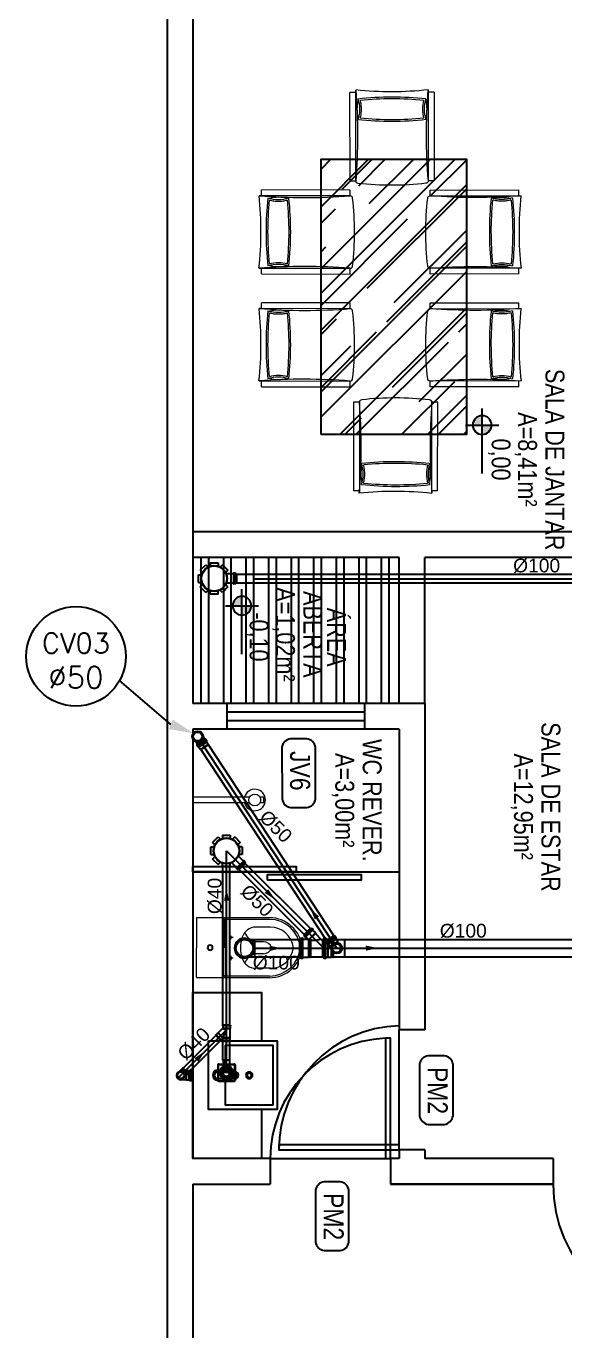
# Model space of a CAD drawing. Header units: millimetres. Extents: x -336 to -33, y -135 to 770.
# Drawn here: x -198.45 to -192.18, y 714.82 to 730.02 of the extents above; entities that cross this region are included whole.
import ezdxf
from ezdxf.enums import TextEntityAlignment as Align

# ---------------------------------------------------------------- set-up
doc = ezdxf.new("R2010")
doc.units = ezdxf.units.MM
doc.header["$LTSCALE"] = 50
doc.header["$MEASUREMENT"] = 0
for name, pattern in [('AXES', [0.54, 0.3, -0.08, 0.08, -0.08]), ('DASHDOT2', [0.5, 0.25, -0.125, 0, -0.125]), ('HIDDEN2', [0.1875, 0.125, -0.0625])]:
    doc.linetypes.add(name, pattern=pattern)
doc.layers.get('0').update_dxf_attribs({"linetype": 'CONTINUOUS'})
for name, color, linetype in [('-HIDRO', 8, 'CONTINUOUS'), ('A-PEN-C', 4, 'CONTINUOUS'), ('DIVERSOS', 1, 'CONTINUOUS'), ('E-txt-g', 3, 'CONTINUOUS'), ('MOB', 251, 'CONTINUOUS'), ('MOVEIS', 7, 'CONTINUOUS'), ('Texto-Tubos', 7, 'CONTINUOUS'), ('TigreCad', 3, 'CONTINUOUS'), ('Tinterno', 9, 'CONTINUOUS'), ('TUBULAÇÃO_ESGOTO', 5, 'CONTINUOUS')]:
    doc.layers.add(name, color=color, linetype=linetype)
for name, color, linetype, lineweight in [('E-Lay-9', 9, 'CONTINUOUS', 9), ('E-Txt-W', 7, 'CONTINUOUS', 20), ('estofado', 7, 'CONTINUOUS', 25)]:
    doc.layers.add(name, color=color, linetype=linetype, lineweight=lineweight)
doc.styles.add('A16-E50', font='arial.ttf', dxfattribs={"height": 0.08})
doc.styles.add('F2', font='swissc.ttf')
doc.styles.add('REG60', font='romans.shx', dxfattribs={"width": 0.8, "height": 0.15})
doc.styles.add('REG80', font='romans.shx', dxfattribs={"width": 0.8, "height": 0.2})
doc.styles.add('ROMANS', font='romans', dxfattribs={"height": 0.1})

# ---------------------------------------------------------------- blocks, each defined once
blk = doc.blocks.new('TXT-AMB75')
at = {"layer": 'E-txt-g', "style": 'REG80', "width": 0.8, "flags": 8}
blk.add_attdef('TXT', text='', height=0.2, dxfattribs=at).set_placement((0.005, 0.296), align=Align.CENTER)
at = {"layer": 'E-Txt-W', "style": 'REG60', "width": 0.8, "flags": 8}
blk.add_attdef('TXT', text='', height=0.15, dxfattribs=at).set_placement((0.005, 0.027), align=Align.CENTER)
blk = doc.blocks.new('vaso-s')
at = {"color": 8}
for start, end in [(0, 180), (180, 0)]:
    blk.add_arc((0.08, 0), 0.0143, start, end, dxfattribs=at)
at = {"layer": 'E-Lay-9', "color": 8}
for p, q in [((0, 0.17), (0, 0)), ((0.4256, 0.175), (0.005, 0.175)), ((0.16, 0.17), (0.16, 0.17)), ((0.16, 0.17), (0.16, 0)), ((0.4256, 0.165), (0.165, 0.165)), ((0.17, 0), (0.17, 0.16)), ((0.4306, 0.12), (0.3459, 0.12)), ((0.2134, 0.06), (0.1891, 0.06)), ((0.2013, 0.0479), (0.2013, 0.0722)), ((0.3406, 0.035), (0.3406, 0)), ((0.3906, 0.035), (0.3406, 0.035)), ((0, -0.17), (0, 0)), ((0.16, -0.17), (0.16, 0)), ((0.17, 0), (0.17, -0.1601)), ((0.2134, -0.06), (0.1891, -0.06)), ((0.2013, -0.0479), (0.2013, -0.0722)), ((0.3406, -0.035), (0.3406, 0)), ((0.3906, -0.035), (0.3406, -0.035)), ((0.4306, -0.12), (0.3459, -0.12)), ((0.4256, -0.175), (0.005, -0.175)), ((0.16, -0.17), (0.16, -0.17)), ((0.4256, -0.165), (0.165, -0.165))]:
    blk.add_line(p, q, dxfattribs=at)
for centre in [(0.2013, 0.06), (0.2013, -0.06)]:
    blk.add_circle(centre, 0.005, dxfattribs=at)
for centre, radius, start, end in [((0.005, 0.17), 0.005, 90, 180), ((0.155, 0.17), 0.005, 0, 90), ((0.165, 0.17), 0.00495, 180, 270), ((0.165, 0.16), 0.00495, 0, 90), ((0.4256, -0.015), 0.19, 4.52806, 90), ((0.4256, -0.015), 0.18, 4.78019, 90), ((0.3459, 0.0375), 0.0825, 90, 163.03545), ((0.3754, 0.1358), 0.1066, 206.93947, 250.96472), ((0.4306, -0.015), 0.135, 6.37937, 90), ((0.518, -0.015), 0.2624, 163.03545, 176.7233), ((0.3906, -0.015), 0.05, 17.4576, 90), ((0.518, 0.015), 0.2624, 183.2767, 196.96455), ((0.3459, -0.0375), 0.0825, 196.96455, 270), ((0.3754, -0.1358), 0.1066, 109.03528, 153.06053), ((0.3906, 0.015), 0.05, 270, 342.5424), ((0.4256, 0.015), 0.19, 270, 355.47194), ((0.4256, 0.015), 0.18, 270, 355.21981), ((0.4306, 0.015), 0.135, 270, 353.62063), ((0.005, -0.17), 0.005, 180, 270), ((0.155, -0.17), 0.005, 270, 0), ((0.165, -0.17), 0.00495, 90, 180), ((0.165, -0.1601), 0.00495, 270, 0)]:
    blk.add_arc(centre, radius, start, end, dxfattribs=at)
blk = doc.blocks.new('Chuveiro')
at = {"layer": 'E-Lay-9', "color": 8}
for p, q in [((-0.0311, 0.0156), (-0.3604, 0.0156)), ((0.0509, 0.0156), (0.0311, 0.0156)), ((0.0509, 0.0156), (0.0509, -0.0156)), ((-0.0311, -0.0156), (-0.3604, -0.0156)), ((0.0509, -0.0156), (0.0311, -0.0156))]:
    blk.add_line(p, q, dxfattribs=at)
blk.add_circle((0, 0), 0.0348, dxfattribs=at)
for centre, radius, start, end in [((0, 0), 0.0624, 194.4775, 165.5225), ((0.0093, 0), 0.0444, 339.42663, 20.57337)]:
    blk.add_arc(centre, radius, start, end, dxfattribs=at)
blk = doc.blocks.new('CUBA QUADRADA-flat-4-flat-1')
at = {"layer": 'MOB'}
blk.add_lwpolyline([(0, -0.2), (0.4, -0.2), (0.4, 0.2), (0, 0.2)], close=True, dxfattribs=at)
blk.add_lwpolyline([(0.1, -0.0255), (0.1, -0.175), (0.375, -0.175), (0.375, 0.175), (0.1, 0.175), (0.1, 0.0255)], dxfattribs=at)
for points in [[(0.155, -0.02), (0.055, -0.03, -1), (0.055, 0.03), (0.155, 0.02, -1)], [(0.155, -0.01), (0.055, -0.02, -1), (0.055, 0.02), (0.155, 0.01, -1)]]:
    blk.add_lwpolyline(points, format="xyb", close=True, dxfattribs=at)
for radius in [0.02, 0.0125]:
    blk.add_circle((0.2375, 0), radius, dxfattribs=at)
blk = doc.blocks.new('Poltrona Star marrom')
at = {"layer": 'estofado', "color": 8, "lineweight": 20, "ltscale": 0.1}
for p, q in [((0, 0), (0, -0.78)), ((-0.05, -0.02), (-0.05, -0.78)), ((-0.05, -0.02), (0, -0.02)), ((0.62, -0.78), (0.62, -0.02)), ((0.62, -0.02), (0.67, -0.02)), ((0.67, -0.78), (0.67, -0.02)), ((-0.05, -0.78), (0, -0.78)), ((0.62, -0.78), (0.67, -0.78))]:
    blk.add_line(p, q, dxfattribs=at)
at = {"layer": 'estofado', "color": 8, "lineweight": 5, "ltscale": 0.1}
blk.add_line((0.62, -0.02), (0.62, 0), dxfattribs=at)
for centre, radius, start, end in [((0.31, 2.832), 2.848, 263.7521, 276.2479), ((0.309, -0.165), 0.296, 165.0121, 194.9879), ((0.31, -2.807), 2.748, 83.9224, 96.0776), ((-0.276, -0.165), 0.308, 343.0375, 16.9625), ((0.896, -0.165), 0.308, 163.0375, 196.9625), ((0.311, -0.165), 0.296, 345.0121, 14.9879), ((0.31, 2.478), 2.748, 263.9224, 276.0776), ((0.02, -0.78), 0.02, 180, 270), ((0.6, -0.78), 0.02, 270, 0), ((0.31, 1.687), 2.504, 263.3498, 276.6502)]:
    blk.add_arc(centre, radius, start, end, dxfattribs=at)
at = {"layer": 'MOVEIS', "color": 8, "lineweight": 5, "ltscale": 0.1}
for points in [[(0.019, -0.075), (0.019, -0.075), (0.019, -0.075)], [(0.601, -0.075), (0.601, -0.075)], [(0.019, -0.255), (0.019, -0.255)], [(0.601, -0.255), (0.601, -0.255)]]:
    blk.add_lwpolyline(points, close=True, dxfattribs=at)
for centre, radius, start, end in [((-4.905, -0.39), 4.92, 355.4539, 4.5461), ((-0.276, -0.165), 0.322, 345.9941, 14.0059), ((5.525, -0.39), 4.92, 175.4539, 184.5461), ((0.31, 2.478), 2.734, 264.2624, 275.7376)]:
    blk.add_arc(centre, radius, start, end, dxfattribs=at)
at = {"layer": 'MOVEIS', "color": 8, "linetype": 'AXES', "lineweight": 5, "ltscale": 0.1}
for centre, radius, start, end in [((0.31, -2.807), 2.734, 84.2624, 95.7376), ((0.896, -0.165), 0.322, 165.9941, 194.0059)]:
    blk.add_arc(centre, radius, start, end, dxfattribs=at)
blk = doc.blocks.new('NIVEL')
at = {"layer": 'DIVERSOS'}
h = blk.add_hatch(color=7, dxfattribs=at)
h.paths.add_polyline_path([(0, 0.137, 0.414214), (-0.137, 0), (0, 0)])
h.paths.add_polyline_path([(0, 0), (0, -0.137, 0.414214), (0.137, 0)])
at = {"layer": 'DIVERSOS', "color": 7}
for p, q in [((0, 0.242), (0, -0.242)), ((0.709, 0), (-0.242, 0))]:
    blk.add_line(p, q, dxfattribs=at)
blk.add_circle((0, 0), 0.137, dxfattribs=at)
blk = doc.blocks.new('j9n50d')
at = {"layer": 'TigreCad'}
for p, q in [((28.5, 25.4), (0, 25.4)), ((30.3, 27.2), (28.5, 25.4)), ((30.3, -27.1), (30.3, 27.2)), ((47.1, 27.2), (30.3, 27.2)), ((47.3, 27.4), (47.1, 27.2)), ((47.1, -27.1), (47.1, 27.2)), ((51.9, 27.4), (47.3, 27.4)), ((53.2, 30.9), (52.9, 28.3)), ((53.4, 30.8), (53.4, -30.8)), ((62.9, 31.8), (54.2, 31.8)), ((62.9, 30.8), (62.9, -30.8)), ((63.9, 31.1), (64.7, 28.1)), ((70, 27.4), (65.6, 27.4)), ((70, 27.4), (70, -27.4)), ((28.5, -25.3), (0, -25.3)), ((30.3, -27.1), (28.5, -25.3)), ((47.1, -27.1), (30.3, -27.1)), ((47.3, -27.4), (47.1, -27.1)), ((51.9, -27.4), (47.3, -27.4)), ((53.2, -30.9), (52.9, -28.3)), ((62.9, -31.8), (54.2, -31.8)), ((63.9, -31.1), (64.7, -28.1)), ((70, -27.4), (65.6, -27.4))]:
    blk.add_line(p, q, dxfattribs=at)
for centre, radius, start, end in [((0, 0), 25.4, 90, 270), ((51.9, 28.4), 1, 270, 355), ((54.2, 30.8), 1, 90, 175), ((62.9, 30.8), 1, 15, 90), ((65.6, 28.4), 1, 195, 270), ((51.9, -28.4), 1, 5, 90), ((54.2, -30.8), 1, 185, 270), ((62.9, -30.8), 1, 270, 345), ((65.6, -28.4), 1, 90, 165)]:
    blk.add_arc(centre, radius, start, end, dxfattribs=at)
at = {"layer": 'Tinterno'}
for p, q in [((28.5, -25.3), (28.5, 25.4)), ((47.3, -27.4), (47.3, 27.4)), ((52.9, 27.4), (52.9, -27.4)), ((64.9, 27.4), (64.9, -27.4))]:
    blk.add_line(p, q, dxfattribs=at)
blk = doc.blocks.new('j9n40s')
at = {"layer": 'TigreCad'}
for p, q in [((9.8, 20.6), (17.8, 20.6)), ((19, 21.8), (17.8, 20.6)), ((17.8, 20.6), (17.8, 14.3)), ((19, 12.6), (19, 21.8)), ((34, 21.8), (19, 21.8)), ((35, 22.8), (34, 21.8)), ((39, 22.8), (35, 22.8)), ((35, 22.8), (35, -22.8)), ((39, 22.8), (39, -22.8)), ((9.8, -20.6), (17.8, -20.6)), ((17.8, -20.6), (17.8, -14.3)), ((19, -21.8), (17.8, -20.6)), ((19, -12.6), (19, -21.8)), ((34, -21.8), (19, -21.8)), ((35, -22.8), (34, -21.8)), ((39, -22.8), (35, -22.8))]:
    blk.add_line(p, q, dxfattribs=at)
for radius in [22.8, 20]:
    blk.add_circle((0, 0), radius, dxfattribs=at)
at = {"layer": 'Tinterno'}
blk.add_line((34, 21.8), (34, -21.8), dxfattribs=at)
blk.add_circle((0, 0), 18.8, dxfattribs=at)
blk = doc.blocks.new('27289207s')
at = {"linetype": 'Continuous'}
for p, q in [((-49.9, -44.9), (-49.9, 44.9)), ((-47.4, -43.9), (-47.4, 43.9)), ((44.9, 49.9), (-44.9, 49.9)), ((43.9, 47.4), (-43.9, 47.4)), ((-20, 1.2), (-39.9, 3.3)), ((-19.8, 2.9), (-39.7, 5)), ((-19.3, 5.4), (-38.3, 11.5)), ((-18.7, 7), (-37.8, 13.2)), ((-17.7, 9.3), (-35.1, 19.3)), ((-16.9, 10.7), (-34.2, 20.7)), ((-15.4, 12.7), (-30.3, 26.1)), ((-14.3, 14), (-29.2, 27.4)), ((-12.4, 15.7), (-24.2, 31.9)), ((-11.1, 16.7), (-22.8, 32.9)), ((-8.9, 17.9), (-17, 36.2)), ((-7.4, 18.6), (-15.5, 36.9)), ((-5, 19.4), (-9.1, 38.9)), ((-3.3, 19.7), (-7.5, 39.3)), ((-0.9, 20), (-0.9, 40)), ((0.8, 20), (0.8, 40)), ((3.3, 19.7), (7.5, 39.3)), ((5, 19.4), (9.1, 38.9)), ((7.4, 18.6), (15.5, 36.9)), ((8.9, 17.9), (17, 36.2)), ((11.1, 16.7), (22.8, 32.9)), ((12.4, 15.7), (24.2, 31.9)), ((14.3, 14), (29.2, 27.4)), ((15.4, 12.7), (30.3, 26.1)), ((16.9, 10.7), (34.2, 20.7)), ((17.7, 9.3), (35.1, 19.3)), ((18.7, 7), (37.8, 13.2)), ((19.3, 5.4), (38.3, 11.5)), ((19.8, 2.9), (39.7, 5)), ((20, 1.2), (39.9, 3.3)), ((47.4, -43.9), (47.4, 43.9)), ((49.9, -44.9), (49.9, 44.9)), ((44.9, -49.9), (-44.9, -49.9)), ((43.9, -47.4), (-43.9, -47.4)), ((-20, -1.2), (-39.9, -3.3)), ((-19.8, -2.9), (-39.7, -5)), ((-19.3, -5.4), (-38.3, -11.5)), ((-18.7, -7), (-37.8, -13.2)), ((-17.7, -9.3), (-35.1, -19.3)), ((-16.9, -10.7), (-34.2, -20.7)), ((-15.4, -12.7), (-30.3, -26.1)), ((-14.3, -14), (-29.2, -27.4)), ((-12.4, -15.7), (-24.2, -31.9)), ((-11.1, -16.7), (-22.8, -32.9)), ((-18.7, -59.9), (-19, -49.9)), ((-18.7, -60.4), (-18.7, -59.9)), ((-18.5, -70.9), (-18.7, -60.4)), ((-8.9, -17.9), (-17, -36.2)), ((-17, -72.4), (-16.5, -72.4)), ((-16.5, -72.4), (17, -72.4)), ((-7.4, -18.6), (-15.5, -36.9)), ((-5, -19.4), (-9.1, -38.9)), ((-3.3, -19.7), (-7.5, -39.3)), ((-0.9, -20), (-0.9, -40)), ((0.8, -20), (0.8, -40)), ((3.3, -19.7), (7.5, -39.3)), ((5, -19.4), (9.1, -38.9)), ((7.4, -18.6), (15.5, -36.9)), ((8.9, -17.9), (17, -36.2)), ((11.1, -16.7), (22.8, -32.9)), ((12.4, -15.7), (24.2, -31.9)), ((14.3, -14), (29.2, -27.4)), ((15.4, -12.7), (30.3, -26.1)), ((16.9, -10.7), (34.2, -20.7)), ((17.7, -9.3), (35.1, -19.3)), ((18.5, -70.9), (18.7, -59.9)), ((18.7, -7), (37.8, -13.2)), ((18.7, -59.9), (19, -49.9)), ((19.3, -5.4), (38.3, -11.5)), ((19.8, -2.9), (39.7, -5)), ((20, -1.2), (39.9, -3.3))]:
    blk.add_line(p, q, dxfattribs=at)
for centre, radius, start, end in [((-44.9, 44.9), 5, 90, 180), ((-43.9, 43.9), 3.5, 90, 180), ((0, 0), 40, 175.21763, 184.78237), ((0, 0), 40, 163.21763, 172.78238), ((0, 0), 39, 175.24885, 184.75115), ((0, 0), 39, 163.24889, 172.75118), ((0, 0), 40, 151.21766, 160.7824), ((0, 0), 39, 151.24887, 160.75116), ((0, 0), 40, 139.21756, 148.78231), ((0, 0), 39, 139.24886, 148.75116), ((0, 0), 40, 127.21764, 136.78239), ((0, 0), 39, 127.24895, 136.75125), ((0, 0), 40, 115.21763, 124.78237), ((0, 0), 39, 115.24887, 124.75116), ((0, 0), 21, 176.31975, 183.68025), ((0, 0), 21, 164.31978, 171.68029), ((0, 0), 20, 176.4358, 183.5642), ((0, 0), 20, 164.43575, 171.56414), ((0, 0), 21, 152.31969, 159.68019), ((0, 0), 20, 152.43584, 159.56423), ((0, 0), 21, 140.31989, 147.68039), ((0, 0), 20, 140.43579, 147.56418), ((0, 0), 40, 103.21763, 112.78237), ((0, 0), 39, 103.24891, 112.7512), ((0, 0), 21, 128.31968, 135.68018), ((0, 0), 20, 128.43579, 135.56418), ((0, 0), 21, 116.31973, 123.68023), ((0, 0), 20, 116.4359, 123.56429), ((0, 0), 21, 104.31966, 111.68016), ((0, 0), 40, 91.21759, 100.78234), ((0, 0), 20, 104.43591, 111.5643), ((0, 0), 39, 91.24879, 100.75109), ((0, 0), 21, 92.31977, 99.68027), ((0, 0), 20, 92.43585, 99.56424), ((0, 0), 40, 79.21765, 88.7824), ((0, 0), 39, 79.2489, 88.7512), ((0, 0), 21, 80.31973, 87.68023), ((0, 0), 20, 80.43576, 87.56415), ((0, 0), 20, 68.4357, 75.56409), ((0, 0), 21, 68.31977, 75.68027), ((0, 0), 39, 67.24882, 76.75112), ((0, 0), 20, 56.43583, 63.56422), ((0, 0), 40, 67.21765, 76.7824), ((0, 0), 21, 56.31988, 63.68038), ((0, 0), 20, 44.43566, 51.56405), ((0, 0), 21, 44.31982, 51.68032), ((0, 0), 20, 32.43582, 39.56421), ((0, 0), 21, 32.31978, 39.68028), ((0, 0), 39, 55.24884, 64.75113), ((0, 0), 40, 55.21763, 64.78237), ((0, 0), 20, 20.43577, 27.56416), ((0, 0), 21, 20.31961, 27.68012), ((0, 0), 20, 8.43586, 15.56425), ((0, 0), 20, 356.4358, 3.5642), ((0, 0), 21, 8.31971, 15.68022), ((0, 0), 21, 356.31975, 3.68025), ((0, 0), 39, 43.24881, 52.75111), ((0, 0), 40, 43.21767, 52.78242), ((0, 0), 39, 31.24891, 40.75121), ((0, 0), 40, 31.21762, 40.78237), ((0, 0), 39, 19.24884, 28.75113), ((0, 0), 40, 19.2176, 28.78234), ((0, 0), 39, 7.24882, 16.75111), ((0, 0), 40, 7.21762, 16.78237), ((0, 0), 39, 355.24885, 4.75115), ((0, 0), 40, 355.21763, 4.78237), ((43.9, 43.9), 3.5, 0, 90), ((44.9, 44.9), 5, 0, 90), ((-44.9, -44.9), 5, 180, 270), ((-43.9, -43.9), 3.5, 180, 270), ((0, 0), 40, 187.21764, 196.78239), ((0, 0), 39, 187.24882, 196.75111), ((0, 0), 40, 199.21761, 208.78236), ((0, 0), 39, 199.24884, 208.75113), ((0, 0), 40, 211.21768, 220.78243), ((0, 0), 39, 211.24883, 220.75112), ((0, 0), 40, 223.21761, 232.78235), ((0, 0), 39, 223.2488, 232.75109), ((0, 0), 40, 235.21762, 244.78237), ((0, 0), 39, 235.24885, 244.75115), ((0, 0), 21, 188.31976, 195.68026), ((0, 0), 20, 188.43586, 195.56425), ((0, 0), 21, 200.31981, 207.68031), ((0, 0), 20, 200.43577, 207.56416), ((-17, -70.9), 1.5, 180.91669, 270.00004), ((0, 0), 21, 212.31961, 219.68011), ((0, 0), 20, 212.43582, 219.56421), ((0, 0), 40, 247.21762, 256.78237), ((0, 0), 39, 247.24885, 256.75114), ((0, 0), 21, 224.31965, 231.68015), ((0, 0), 20, 224.43587, 231.56426), ((0, 0), 21, 236.31968, 243.68018), ((0, 0), 20, 236.43577, 243.56416), ((0, 0), 21, 248.3198, 255.6803), ((0, 0), 40, 259.21763, 268.78238), ((0, 0), 20, 248.43583, 255.56422), ((0, 0), 39, 259.24886, 268.75115), ((0, 0), 21, 260.31973, 267.68023), ((0, 0), 20, 260.4358, 267.5642), ((0, 0), 20, 272.4358, 279.5642), ((0, 0), 21, 272.31977, 279.68027), ((0, 0), 39, 271.24886, 280.75115), ((0, 0), 40, 271.21763, 280.78238), ((0, 0), 20, 284.43578, 291.56417), ((0, 0), 21, 284.31977, 291.68027), ((0, 0), 20, 296.43572, 303.56411), ((0, 0), 39, 283.24883, 292.75113), ((0, 0), 40, 283.21761, 292.78235), ((0, 0), 21, 296.31971, 303.68021), ((0, 0), 20, 308.4359, 315.56429), ((0, 0), 21, 308.31985, 315.68035), ((0, 0), 20, 320.43579, 327.56418), ((0, 0), 21, 320.31972, 327.68022), ((0, 0), 39, 295.24885, 304.75115), ((0, 0), 40, 295.21763, 304.78238), ((17, -70.9), 1.5, 270.00015, 359.0835), ((0, 0), 20, 332.43584, 339.56423), ((0, 0), 21, 332.31988, 339.68039), ((0, 0), 20, 344.43575, 351.56414), ((0, 0), 21, 344.31974, 351.68024), ((0, 0), 39, 307.24885, 316.75114), ((0, 0), 40, 307.21759, 316.78234), ((0, 0), 39, 319.2488, 328.7511), ((0, 0), 40, 319.21764, 328.78239), ((0, 0), 39, 331.24887, 340.75116), ((0, 0), 40, 331.21764, 340.78239), ((0, 0), 39, 343.24889, 352.75118), ((0, 0), 40, 343.21761, 352.78236), ((43.9, -43.9), 3.5, 270, 360), ((44.9, -44.9), 5, 270, 360)]:
    blk.add_arc(centre, radius, start, end, dxfattribs=at)
blk = doc.blocks.new('27710409p')
at = {"layer": 'TigreCad'}
for p, q in [((-27.1, 22.8), (-27.1, -22.8)), ((-27.1, 22.8), (-23.1, 22.8)), ((-23.1, 22.8), (-23.1, -22.8)), ((-23.1, 22.8), (-22.1, 21.8)), ((-22.1, 21.8), (-7.1, 21.8)), ((-7.1, 21.8), (-7.1, -20.7)), ((-7.1, 21.8), (-5.9, 20.6)), ((-5.9, 20.6), (47.2, 20.6)), ((48.4, 21.8), (47.2, 20.6)), ((48.4, 21.8), (48.4, -20)), ((63.4, 21.8), (48.4, 21.8)), ((64.4, 22.8), (63.4, 21.8)), ((64.4, 22.8), (64.4, -22.8)), ((68.4, 22.8), (64.4, 22.8)), ((68.4, 22.8), (68.4, -22.8)), ((-27.1, -22.8), (-23.1, -22.8)), ((-23.1, -22.8), (-22.1, -21.8)), ((-22.1, -21.8), (-8.2, -21.8)), ((-7.5, -21.9), (0, 0)), ((18.8, -47.9), (-6.7, -22.4)), ((54.1, -22.4), (0, 0)), ((18.8, -49.6), (48.4, -20)), ((18.8, -49.6), (18.8, -47.9)), ((29.4, -60.2), (18.8, -49.6)), ((29.4, -61.7), (61.7, -29.4)), ((29.4, -61.7), (29.4, -60.2)), ((32.2, -64.5), (29.4, -61.7)), ((32.2, -64.5), (64.5, -32.2)), ((60.2, -29.4), (54.3, -23.5)), ((63.4, -21.8), (55, -21.8)), ((61.7, -29.4), (60.2, -29.4)), ((64.5, -32.2), (61.7, -29.4)), ((64.4, -22.8), (63.4, -21.8)), ((68.4, -22.8), (64.4, -22.8))]:
    blk.add_line(p, q, dxfattribs=at)
for centre, radius, start, end in [((-8.2, -23.8), 2, 45, 90), ((55, -22.8), 1, 90, 225)]:
    blk.add_arc(centre, radius, start, end, dxfattribs=at)
at = {"layer": 'Tinterno'}
for p, q in [((-22.1, 21.8), (-22.1, -21.8)), ((-5.9, 20.6), (-5.9, -17.2)), ((47.2, 20.6), (47.2, -19.5)), ((63.4, 21.8), (63.4, -21.8)), ((18.8, -47.9), (47.2, -19.5)), ((29.4, -60.2), (60.2, -29.4))]:
    blk.add_line(p, q, dxfattribs=at)
blk = doc.blocks.new('27150012p')
at = {"layer": 'TigreCad'}
for p, q in [((-80.6, 48.8), (-48.8, 80.6)), ((-48.8, 80.6), (-35.1, 66.9)), ((-22.5, 91.5), (-22.5, 72.1)), ((-22.5, 91.5), (22.5, 91.5)), ((22.5, 91.5), (22.5, 72.1)), ((48.8, 80.6), (35.1, 66.9)), ((48.8, 80.6), (80.6, 48.8)), ((-91.5, -22.5), (-91.5, 22.5)), ((-91.5, 22.5), (-72.1, 22.5)), ((-80.6, 48.8), (-66.9, 35.1)), ((80.6, 48.8), (66.9, 35.1)), ((111.4, 27.4), (70.4, 27.4)), ((112.7, 30.9), (112.4, 28.3)), ((122.4, 31.8), (113.7, 31.8)), ((113.7, 30.8), (113.7, -30.8)), ((122.4, 30.8), (122.4, -30.8)), ((123.4, 31.1), (124.2, 28.1)), ((129.5, 27.4), (125.1, 27.4)), ((129.5, 27.4), (129.5, -27.4)), ((-91.5, -22.5), (-72.1, -22.5)), ((-80.6, -48.8), (-66.9, -35.1)), ((-48.8, -80.6), (-80.6, -48.8)), ((-48.8, -80.6), (-35.1, -66.9)), ((-22.5, -91.5), (-22.5, -72.1)), ((22.5, -91.5), (22.5, -72.1)), ((48.8, -80.6), (35.1, -66.9)), ((80.6, -48.8), (48.8, -80.6)), ((80.6, -48.8), (66.9, -35.1)), ((111.4, -27.4), (70.4, -27.4)), ((112.7, -30.9), (112.4, -28.3)), ((122.4, -31.8), (113.7, -31.8)), ((123.4, -31.1), (124.2, -28.1)), ((129.5, -27.4), (125.1, -27.4)), ((22.5, -91.5), (-22.5, -91.5))]:
    blk.add_line(p, q, dxfattribs=at)
blk.add_circle((0, 0), 75.5, dxfattribs=at)
for centre, start, end in [((111.4, 28.4), 270, 355), ((113.7, 30.8), 90, 175), ((122.4, 30.8), 15, 90), ((125.1, 28.4), 195, 270), ((111.4, -28.4), 5, 90), ((113.7, -30.8), 185, 270), ((122.4, -30.8), 270, 345), ((125.1, -28.4), 90, 165)]:
    blk.add_arc(centre, 1, start, end, dxfattribs=at)
at = {"layer": 'Tinterno'}
for p, q in [((112.4, 27.4), (112.4, -27.4)), ((124.4, 27.4), (124.4, -27.4))]:
    blk.add_line(p, q, dxfattribs=at)
blk.add_circle((0, 0), 73.5, dxfattribs=at)
blk = doc.blocks.new('j9n100s')
at = {"layer": 'TigreCad'}
for p, q in [((27.3, 50.8), (60, 50.8)), ((27.3, -50.8), (60, -50.8))]:
    blk.add_line(p, q, dxfattribs=at)
blk.add_circle((0, 0), 53.2, dxfattribs=at)
for start, end in [(61.78498, 298.21502), (298.21502, 61.78498)]:
    blk.add_arc((0, 0), 57.7, start, end, dxfattribs=at)
at = {"layer": 'Tinterno'}
blk.add_line((60, -50.8), (60, 50.8), dxfattribs=at)
blk.add_circle((0, 0), 51, dxfattribs=at)
blk = doc.blocks.new('26277469p')
at = {"layer": 'TigreCad'}
for p, q in [((78, 50.8), (6, 50.8)), ((78, 50.8), (78.1, 52.3)), ((78, -46.9), (78, 50.8)), ((78.1, -46.9), (78.1, 52.3)), ((81.1, 52.3), (78.1, 52.3)), ((81.1, -47.9), (81.1, 52.3)), ((81.2, 50.8), (81.1, 52.3)), ((81.2, -48), (81.2, 50.8)), ((87.4, 50.8), (81.2, 50.8)), ((89.8, 53.2), (87.4, 50.8)), ((89.8, -51.8), (89.8, 53.2)), ((121.7, 53.2), (89.8, 53.2)), ((122.9, 56.7), (122.7, 54.2)), ((133.3, 57.6), (123.9, 57.6)), ((123.9, 56.6), (123.9, -56.7)), ((133.3, 56.6), (133.3, -56.7)), ((134.3, 56.9), (135.1, 54)), ((140.5, 53.2), (136.1, 53.2)), ((140.5, 53.2), (140.5, -53.3)), ((14.9, -50.8), (6, -50.8)), ((49.6, -85.4), (14.9, -50.8)), ((49.6, -88.3), (87.3, -50.5)), ((106.9, -63.4), (63.4, -106.9)), ((113.6, -70.1), (70.1, -113.6)), ((103.4, -64.8), (93.6, -55)), ((121.7, -53.3), (94.3, -53.3)), ((106.8, -63.1), (104.8, -64.8)), ((114.4, -69.4), (108.2, -63.2)), ((114.5, -70.6), (113, -73.3)), ((116.2, -77.5), (113.1, -74.5)), ((122.9, -56.7), (122.7, -54.2)), ((133.3, -57.7), (123.9, -57.7)), ((134.3, -56.9), (135.1, -54)), ((140.5, -53.3), (136.1, -53.3)), ((49.6, -88.3), (49.6, -85.4)), ((64.8, -103.4), (49.6, -88.3)), ((63.1, -106.8), (64.8, -104.8)), ((69.4, -114.4), (63.2, -108.2)), ((70.6, -114.5), (73.3, -113)), ((77.5, -116.2), (74.5, -113.1)), ((116.2, -77.5), (77.5, -116.2))]:
    blk.add_line(p, q, dxfattribs=at)
blk.add_lwpolyline([(15.8, -51.2, -0.013476), (38.9, -47.1, -0.106485), (67.2, -44.2, -0.09207), (93.5, -53.8, -0.112954)], format="xyb", dxfattribs=at)
for centre, start, end in [((121.7, 54.2), 270, 355), ((123.9, 56.6), 90, 175), ((133.3, 56.6), 15, 90), ((136.1, 54.2), 195, 270), ((14.9, -51.8), 34.26819, 90), ((94.3, -54.3), 90, 225), ((104.1, -64.1), 225, 310), ((107.4, -63.9), 45, 130), ((113.8, -73.8), 150, 225), ((113.6, -70.1), 330, 45), ((121.7, -54.3), 5, 90), ((123.9, -56.7), 185, 270), ((133.3, -56.7), 270, 345), ((136.1, -54.3), 90, 165), ((63.9, -107.4), 140, 225), ((64.1, -104.1), 320, 45), ((70.1, -113.6), 225, 300), ((73.8, -113.8), 45, 120)]:
    blk.add_arc(centre, 1, start, end, dxfattribs=at)
at = {"layer": 'Tinterno'}
for p, q in [((6, 50.8), (6, -50.8)), ((87.4, -50.6), (87.4, 50.8)), ((122.6, 53.2), (122.6, -53.3)), ((135.3, 53.2), (135.3, -53.3)), ((85.3, -49.6), (49.6, -85.4)), ((104.1, -65.4), (65.4, -104.1)), ((112.6, -73.9), (73.9, -112.6))]:
    blk.add_line(p, q, dxfattribs=at)
blk = doc.blocks.new('trn1050s')
at = {"layer": 'TigreCad'}
for p, q in [((-80.4, -53.3), (-80.4, 53.3)), ((-80.4, 53.3), (-76, 53.3)), ((-74.2, 56.9), (-75, 54)), ((-73.2, 57.7), (-63.8, 57.7)), ((-73.2, -56.6), (-73.2, 56.7)), ((-63.8, -56.6), (-63.8, 56.7)), ((-62.8, 56.7), (-62.6, 54.2)), ((-61.6, 53.3), (-49.5, 53.3)), ((-49.5, -53.3), (-49.5, 53.3)), ((-49.5, 53.3), (-49.2, 53)), ((-49.2, 53), (-29.5, 53)), ((-29.5, 53), (-29.5, 11.9)), ((-29.5, 53), (-27.3, 50.8)), ((-27.3, 50.8), (-21.1, 50.8)), ((-21.1, 50.8), (-21, 52.3)), ((-21, 52.3), (-21, 23.9)), ((-21, 52.3), (-18, 52.3)), ((-18, 52.3), (-18, 26.2)), ((-17.9, 50.8), (-18, 52.3)), ((-17.9, 50.8), (47.6, 50.8)), ((-80.4, -53.3), (-76, -53.3)), ((-74.2, -56.9), (-75, -54)), ((-73.2, -57.6), (-63.8, -57.6)), ((-62.8, -56.7), (-62.6, -54.2)), ((-61.6, -53.3), (-49.5, -53.3)), ((-49.5, -53.3), (-49.2, -53)), ((-49.2, -53), (-29.5, -53)), ((-29.5, -53), (-29.5, -11.9)), ((-29.5, -53), (-27.3, -50.8)), ((-27.3, -50.8), (-21.1, -50.8)), ((-21.1, -50.8), (-21, -52.3)), ((-21, -52.3), (-21, -23.9)), ((-21, -52.3), (-18, -52.3)), ((-18, -52.3), (-18, -26.2)), ((-17.9, -50.8), (-18, -52.3)), ((-17.9, -50.8), (47.6, -50.8))]:
    blk.add_line(p, q, dxfattribs=at)
for radius in [31.8, 25.6]:
    blk.add_circle((0, 0), radius, dxfattribs=at)
for centre, start, end in [((-76, 54.2), 270, 345), ((-73.2, 56.7), 90, 165), ((-63.8, 56.7), 5, 90), ((-61.6, 54.2), 185, 270), ((-76, -54.2), 15, 90), ((-73.2, -56.6), 195, 270), ((-63.8, -56.6), 270, 355), ((-61.6, -54.2), 90, 175)]:
    blk.add_arc(centre, 1, start, end, dxfattribs=at)
at = {"layer": 'Tinterno'}
for p, q in [((-75.2, -53.3), (-75.2, 53.3)), ((-62.5, -53.3), (-62.5, 53.3)), ((-49.2, -53), (-49.2, 53)), ((-27.3, 50.8), (-27.3, 16.3)), ((-21.1, 50.8), (-21.1, 23.8)), ((-17.9, 50.8), (-17.9, 26.3)), ((47.6, -50.8), (47.6, 50.8)), ((-27.3, -50.8), (-27.3, -16.3)), ((-21.1, -50.8), (-21.1, -23.8)), ((-17.9, -50.8), (-17.9, -26.3))]:
    blk.add_line(p, q, dxfattribs=at)
blk.add_circle((0, 0), 27.3, dxfattribs=at)
blk = doc.blocks.new('j9n50s')
at = {"layer": 'TigreCad'}
for p, q in [((19.2, 25.4), (30.3, 25.4)), ((19.2, -25.4), (30.3, -25.4))]:
    blk.add_line(p, q, dxfattribs=at)
for radius in [31.8, 27.4]:
    blk.add_circle((0, 0), radius, dxfattribs=at)
at = {"layer": 'Tinterno'}
for p, q in [((30.3, 25.4), (30.3, 9.7)), ((30.3, -9.7), (30.3, -25.4))]:
    blk.add_line(p, q, dxfattribs=at)
blk.add_circle((0, 0), 25.6, dxfattribs=at)
blk = doc.blocks.new('11030602p')
at = {"layer": 'TigreCad'}
for p, q in [((0, 27.3), (4.4, 27.3)), ((0, -27.3), (0, 27.3)), ((6.1, 31.1), (5.3, 28.1)), ((7.1, 31.8), (15.8, 31.8)), ((7.1, -30.8), (7.1, 30.8)), ((15.8, -30.8), (15.8, 30.8)), ((16.8, 30.9), (17.1, 28.3)), ((18.1, 27.3), (22.7, 27.3)), ((22.7, 27.3), (23, 27.1)), ((39.7, 27.1), (23, 27.1)), ((39.7, 27.1), (41.5, 25.3)), ((41.5, -25.4), (41.5, 25.3)), ((0, -27.3), (4.4, -27.3)), ((6.1, -31.1), (5.3, -28.1)), ((7.1, -31.8), (15.8, -31.8)), ((16.8, -30.9), (17.1, -28.3)), ((18.1, -27.3), (22.7, -27.3)), ((22.7, -27.3), (23, -27.1)), ((39.7, -27.1), (23, -27.1)), ((39.7, -27.1), (41.5, -25.4))]:
    blk.add_line(p, q, dxfattribs=at)
for centre, start, end in [((4.4, 28.4), 270, 345), ((7.1, 30.8), 90, 165), ((15.8, 30.8), 5, 90), ((18.1, 28.4), 185, 270), ((4.4, -28.3), 15, 90), ((7.1, -30.8), 195, 270), ((15.8, -30.8), 270, 355), ((18.1, -28.3), 90, 175)]:
    blk.add_arc(centre, 1, start, end, dxfattribs=at)
at = {"layer": 'Tinterno'}
for p, q in [((5.1, -27.3), (5.1, 27.3)), ((17.1, -27.3), (17.1, 27.3)), ((22.7, 27.3), (22.7, -27.3)), ((23, -27.1), (23, 27.1)), ((39.7, 27.1), (39.7, -27.1))]:
    blk.add_line(p, q, dxfattribs=at)

msp = doc.modelspace()

# ---------------------------------------------------------------- hatches: boundary and pattern name
at = {"layer": '-HIDRO', "linetype": 'Continuous'}
h = msp.add_hatch(dxfattribs=at)
h.set_pattern_fill('AR-RROOF', color=256, scale=0.02, angle=225, style=0)
h.set_pattern_definition([(225, (9631.7988, 2499.08493), (-0.431052294, -1.149472783), [7.62, -1.016, 2.54, -0.508]), (225, (9631.50065, 2498.4276), (0.83695987, -0.11853938), [1.524, -0.16764, 3.048, -0.381]), (225, (9631.92452, 2498.6), (-1.627222409, -2.108564137), [4.064, -0.7112, 2.032, -0.508])])
h.paths.add_polyline_path([(-195.018, 725.271), (-193.318, 725.271), (-193.318, 728.471), (-195.018, 728.471)])
at = {"layer": '-HIDRO', "linetype": 'HIDDEN2'}
h = msp.add_hatch(dxfattribs=at)
h.set_pattern_fill('ANSI32', color=256, scale=0.7, angle=45, style=0)
h.set_pattern_definition([(90, (-1580.30926, 383.4332), (-0.2625, 1e-16), []), (90, (-1580.22176, 383.5207), (-0.2625, 1e-16), [])])
h.paths.add_polyline_path([(-194.105, 722.133), (-194.105, 723.833), (-196.505, 723.833), (-196.505, 722.133)])
h.paths.add_polyline_path([(-195.274, 723.462), (-195.274, 722.416), (-194.944, 722.416), (-194.944, 723.462)], flags=24)
h.paths.add_polyline_path([(-195.646, 723.619), (-195.646, 722.257), (-195.25, 722.257), (-195.25, 723.619)], flags=24)
h.paths.add_polyline_path([(-195.013, 723.294), (-195.013, 722.518), (-194.593, 722.518), (-194.593, 723.294)], flags=24)
h.paths.add_polyline_path([(-195.952, 723.26), (-195.952, 722.524), (-195.558, 722.524), (-195.558, 723.26)], flags=24)

# ---------------------------------------------------------------- linework, layer by layer
at = {"layer": '-HIDRO', "linetype": 'Continuous'}
for p, q in [((-196.805, 753.553), (-196.805, 703.553)), ((-196.505, 740.451), (-196.505, 722.133)), ((-194.105, 723.833), (-196.505, 723.833)), ((-194.105, 722.133), (-194.105, 723.833)), ((-193.805, 722.133), (-196.505, 722.133)), ((-193.805, 722.133), (-193.805, 718.333)), ((-196.505, 721.833), (-196.505, 716.833)), ((-194.105, 721.833), (-196.505, 721.833)), ((-194.105, 721.833), (-194.105, 718.333)), ((-193.805, 718.333), (-194.105, 718.333)), ((-193.805, 718.333), (-194.105, 718.333)), ((-194.105, 716.933), (-194.105, 718.333)), ((-194.105, 716.933), (-194.105, 716.833)), ((-193.805, 716.933), (-194.105, 716.933)), ((-193.805, 716.933), (-193.805, 716.833)), ((-195.605, 716.833), (-196.505, 716.833)), ((-195.605, 716.833), (-195.605, 716.533)), ((-195.605, 716.833), (-194.205, 716.833)), ((-194.105, 716.833), (-194.205, 716.833)), ((-194.105, 716.833), (-194.205, 716.833)), ((-194.205, 716.833), (-194.205, 716.533)), ((-192.313, 716.833), (-193.805, 716.833)), ((-192.313, 716.833), (-193.805, 716.833)), ((-192.313, 716.833), (-192.313, 716.533)), ((-196.505, 716.533), (-195.605, 716.533)), ((-196.505, 716.533), (-196.505, 710.133)), ((-194.205, 716.533), (-192.313, 716.533)), ((-192.313, 716.533), (-194.205, 716.533))]:
    msp.add_line(p, q, dxfattribs=at)
at = {"layer": '-HIDRO', "linetype": 'DASHDOT2'}
for p, q in [((-191.405, 724.133), (-196.505, 724.133)), ((-191.405, 723.833), (-193.805, 723.833)), ((-193.805, 722.133), (-193.805, 723.833))]:
    msp.add_line(p, q, dxfattribs=at)
at = {"layer": '-HIDRO', "linetype": 'HIDDEN2'}
for p, q in [((-196.105, 721.833), (-196.105, 722.133)), ((-194.505, 722.033), (-196.105, 722.033)), ((-194.505, 721.833), (-194.505, 722.133)), ((-194.505, 721.933), (-196.105, 721.933))]:
    msp.add_line(p, q, dxfattribs=at)
at = {"layer": '-HIDRO'}
msp.add_line((-196.505, 720.173), (-194.105, 720.173), dxfattribs=at)
for points in [[(-195.018, 725.271), (-193.318, 725.271), (-193.318, 728.471), (-195.018, 728.471)], [(-196.505, 720.173), (-196.505, 720.235), (-195.305, 720.235), (-195.305, 720.173)], [(-195.639, 720.075), (-195.639, 720.14), (-194.548, 720.14), (-194.548, 720.075)], [(-194.205, 716.833), (-194.205, 718.233), (-194.265, 718.233), (-194.265, 716.833)], [(-194.105, 716.933), (-194.105, 716.993), (-195.505, 716.993), (-195.505, 716.933)]]:
    msp.add_lwpolyline(points, close=True, dxfattribs=at)
at = {"layer": '-HIDRO', "linetype": 'Continuous'}
for points in [[(-195.179, 720.921, 0.331371), (-195.079, 721.021), (-195.079, 721.622, 0.332506), (-195.179, 721.722), (-195.368, 721.722, 0.330378), (-195.469, 721.622), (-195.468, 721.021, 0.331371), (-195.368, 720.921)], [(-193.578, 717.23, 0.331371), (-193.478, 717.33), (-193.478, 717.93, 0.332506), (-193.578, 718.03), (-193.767, 718.03, 0.330378), (-193.868, 717.93), (-193.867, 717.33, 0.331371), (-193.767, 717.23)], [(-194.789, 715.76, 0.331371), (-194.689, 715.86), (-194.689, 716.461, 0.332506), (-194.789, 716.561), (-194.978, 716.561, 0.330378), (-195.079, 716.461), (-195.078, 715.86, 0.331371), (-194.978, 715.76)]]:
    msp.add_lwpolyline(points, format="xyb", close=True, dxfattribs=at)
at = {"layer": '-HIDRO'}
msp.add_lwpolyline([(-195.705, 717.403), (-195.705, 716.833), (-196.505, 716.833), (-196.505, 718.768), (-195.705, 718.768), (-195.705, 718.203)], dxfattribs=at)
at = {"layer": '-HIDRO', "linetype": 'HIDDEN2'}
for centre, radius, start, end in [((-194.059, 716.933), 1.447, 91.8577, 180), ((-194.204, 716.833), 1.401, 92.5089, 180), ((-190.713, 716.533), 1.6, 180, 270)]:
    msp.add_arc(centre, radius, start, end, dxfattribs=at)
at = {"layer": 'A-PEN-C'}
msp.add_line((-196.763, 721.89), (-197.358, 722.401), dxfattribs=at)
msp.add_circle((-197.866, 722.682), 0.58, dxfattribs=at)
msp.add_solid([(-196.501, 721.787), (-196.74, 721.947), (-196.785, 721.835)], dxfattribs=at)
at = {"layer": 'TigreCad'}
for p, q in [((-195.999, 723.64), (-184.251, 723.64)), ((-195.999, 723.538), (-184.251, 723.538)), ((-196.412, 721.598), (-194.951, 719.372)), ((-196.327, 721.654), (-194.866, 719.428)), ((-196.155, 718.387), (-196.155, 720.235)), ((-196.075, 718.387), (-196.075, 720.235)), ((-195.896, 720.27), (-195.138, 719.513)), ((-195.968, 720.199), (-195.21, 719.441)), ((-195.784, 719.384), (-195.262, 719.384)), ((-194.868, 719.384), (-185.426, 719.384)), ((-195.784, 719.181), (-195.262, 719.181)), ((-194.737, 719.181), (-185.426, 719.181)), ((-196.619, 717.886), (-196.24, 718.264)), ((-196.562, 717.83), (-196.184, 718.208)), ((-196.155, 717.978), (-196.155, 718.196)), ((-196.075, 717.978), (-196.075, 718.196))]:
    msp.add_line(p, q, dxfattribs=at)
at = {"layer": 'TUBULAÇÃO_ESGOTO'}
for p, q in [((-195.799, 723.585), (-184.251, 723.585)), ((-194.832, 719.283), (-196.415, 721.695)), ((-196.115, 717.833), (-196.115, 720.418)), ((-196.115, 720.418), (-194.981, 719.283)), ((-195.799, 719.283), (-185.426, 719.283)), ((-196.672, 717.776), (-196.115, 718.333))]:
    msp.add_line(p, q, dxfattribs=at)
msp.add_circle((-195.905, 719.283), 0.1, dxfattribs=at)
for points in [[(-196.115, 719.978), (-196.083, 719.837), (-196.143, 719.836)], [(-195.548, 719.85), (-195.67, 719.927), (-195.628, 719.97)], [(-195.142, 719.751), (-195.038, 719.651), (-195.087, 719.617)], [(-195.471, 719.283), (-195.611, 719.251), (-195.612, 719.311)], [(-194.352, 719.285), (-194.492, 719.253), (-194.493, 719.313)], [(-196.366, 718.082), (-196.442, 717.96), (-196.485, 718.002)]]:
    msp.add_solid(points, dxfattribs=at)

# ---------------------------------------------------------------- block references
at = {"layer": '-HIDRO', "lineweight": 5, "yscale": 1.359691849440184, "zscale": 1.359691849440184}
for p, xscale, rotation in [((-193.767, 729.281), -1.359691849440184, 0.06282621836916745), ((-195.735, 727.205), 1.359691849440184, 89.9371737816308), ((-192.684, 727.205), -1.359691849440184, 270.0628262183692), ((-195.735, 725.891), 1.359691849440184, 89.9371737816308), ((-192.684, 725.891), -1.359691849440184, 270.0628262183692), ((-193.725, 724.582), 1.359691849440184, 179.9371737816307)]:
    msp.add_blockref('Poltrona Star marrom', p, dxfattribs=dict(at, xscale=xscale, rotation=rotation))
at = {"layer": '-HIDRO'}
ref = msp.add_blockref('TXT-AMB75', (-192.834, 724.986), dxfattribs=dict(at, xscale=1.458, yscale=1.458, zscale=1.458, rotation=270))
ref.add_attrib('TXT', 'SALA DE JANTAR', dxfattribs={"layer": 'E-txt-g', "color": 2, "height": 0.22, "rotation": 270, "style": 'F2'}).set_placement((-192.402, 724.974), align=Align.CENTER)
ref.add_attrib('TXT', 'A=8,41m²', dxfattribs={"layer": 'E-Txt-W', "height": 0.22, "rotation": 270, "style": 'F2'}).set_placement((-192.721, 724.977), align=Align.CENTER)
at = {"layer": '-HIDRO', "linetype": 'Continuous', "xscale": -0.7971733240954236, "yscale": 0.7971733240954236, "zscale": 0.7971733240954236, "rotation": 90}
for p in [(-193.139, 725.377), (-195.934, 723.272)]:
    msp.add_blockref('NIVEL', p, dxfattribs=at)
at = {"layer": '-HIDRO'}
ref = msp.add_blockref('TXT-AMB75', (-195.651, 722.947), dxfattribs=dict(at, xscale=1.458, yscale=1.458, zscale=1.458, rotation=270))
ref.add_attrib('TXT', 'ABERTA', dxfattribs={"layer": 'E-txt-g', "color": 2, "height": 0.22, "rotation": 270, "style": 'F2'}).set_placement((-195.219, 722.939), align=Align.CENTER)
ref.add_attrib('TXT', 'A=1,02m²', dxfattribs={"layer": 'E-Txt-W', "height": 0.22, "rotation": 270, "style": 'F2'}).set_placement((-195.538, 722.938), align=Align.CENTER)
ref = msp.add_blockref('TXT-AMB75', (-195.375, 722.914), dxfattribs=dict(at, xscale=1.458, yscale=1.458, zscale=1.458, rotation=270))
ref.add_attrib('TXT', 'ÁREA', dxfattribs={"layer": 'E-txt-g', "color": 2, "height": 0.22, "rotation": 270, "style": 'F2'}).set_placement((-194.943, 722.906), align=Align.CENTER)
ref = msp.add_blockref('TXT-AMB75', (-192.882, 720.941), dxfattribs=dict(at, xscale=1.458, yscale=1.458, zscale=1.458, rotation=270))
ref.add_attrib('TXT', 'SALA DE ESTAR', dxfattribs={"layer": 'E-txt-g', "color": 2, "height": 0.22, "rotation": 270, "style": 'F2'}).set_placement((-192.449, 720.928), align=Align.CENTER)
ref.add_attrib('TXT', 'A=12,95m²', dxfattribs={"layer": 'E-Txt-W', "height": 0.22, "rotation": 270, "style": 'F2'}).set_placement((-192.768, 720.931), align=Align.CENTER)
ref = msp.add_blockref('TXT-AMB75', (-194.961, 721.015), dxfattribs=dict(at, xscale=1.458, yscale=1.458, zscale=1.458, rotation=270))
ref.add_attrib('TXT', 'WC REVER.', dxfattribs={"layer": 'E-txt-g', "color": 2, "height": 0.22, "rotation": 270, "style": 'F2'}).set_placement((-194.529, 721.005), align=Align.CENTER)
ref.add_attrib('TXT', 'A=3,00m²', dxfattribs={"layer": 'E-Txt-W', "height": 0.22, "rotation": 270, "style": 'F2'}).set_placement((-194.848, 721.006), align=Align.CENTER)
at = {"layer": '-HIDRO', "xscale": 2, "yscale": 2, "zscale": 2}
for name, p in [('Chuveiro', (-195.785, 721.009)), ('vaso-s', (-196.465, 719.288))]:
    msp.add_blockref(name, p, dxfattribs=at)
at = {"layer": '-HIDRO', "xscale": -2, "yscale": 2, "zscale": 2, "rotation": 180}
msp.add_blockref('CUBA QUADRADA-flat-4-flat-1', (-196.325, 717.803), dxfattribs=at)
at = {"layer": 'TigreCad', "xscale": 0.002, "yscale": 0.002, "zscale": 0.002}
for name, p in [('27150012p', (-196.258, 723.589)), ('j9n100s', (-195.905, 719.283)), ('trn1050s', (-194.832, 719.283)), ('j9n50d', (-196.645, 717.8))]:
    msp.add_blockref(name, p, dxfattribs=at)
at = {"layer": 'TigreCad', "yscale": 0.002, "zscale": 0.002}
for name, p, xscale, rotation in [('j9n50s', (-196.45, 721.749), 0.002, 303.272358036267), ('27150012p', (-196.115, 720.418), 0.002, 315), ('26277469p', (-194.981, 719.283), 0.002, 180), ('j9n50d', (-194.832, 719.283), 0.002, 123.2723580362582), ('27710409p', (-196.115, 718.333), 0.001999999999999996, 270.0000008605811), ('27289207s', (-196.115, 717.833), 0.001999999999999996, 180.0000008606521), ('j9n40s', (-196.645, 717.803), 0.002, 45)]:
    msp.add_blockref(name, p, dxfattribs=dict(at, xscale=xscale, rotation=rotation))
at = {"layer": 'TUBULAÇÃO_ESGOTO', "xscale": 0.002, "yscale": 0.002, "zscale": 0.002, "rotation": 303.272358036575}
msp.add_blockref('11030602p', (-196.415, 721.695), dxfattribs=at)

# ---------------------------------------------------------------- texts
at = {"layer": '-HIDRO', "linetype": 'Continuous', "style": 'F2'}
for s, height, p in [('0,00', 0.2194, (-192.809, 725.22)), ('-0,10', 0.2194, (-195.625, 723.195)), ('JV6', 0.2332, (-195.141, 721.579, 3.424)), ('PM2', 0.2332, (-193.54, 717.899, 3.424)), ('PM2', 0.2332, (-194.751, 716.43, 3.424))]:
    msp.add_text(s, height=height, rotation=270, dxfattribs=at).set_placement(p, align=Align.TOP_LEFT)
at = {"layer": 'A-PEN-C', "style": 'ROMANS'}
for s, height, p in [('CV03', 0.234, (-197.866, 722.719)), ('%%C50', 0.2494, (-197.867, 722.313))]:
    msp.add_text(s, height=height, dxfattribs=at).set_placement(p, align=Align.CENTER)
at = {"layer": 'Texto-Tubos', "style": 'A16-E50'}
for p in [(-192.505, 723.661), (-193.359, 719.406), (-195.535, 719.035)]:
    msp.add_text('%%C100', height=0.16, dxfattribs=at).set_placement(p, align=Align.CENTER)
for s, rotation, p in [('%%C50', 315, (-195.596, 720.646)), ('%%C40', 90, (-196.173, 719.891)), ('%%C50', 315, (-195.814, 719.781)), ('%%C40', 45, (-196.439, 718.113))]:
    msp.add_text(s, height=0.16, rotation=rotation, dxfattribs=at).set_placement(p, align=Align.CENTER)

doc.saveas('drawing.dxf')
